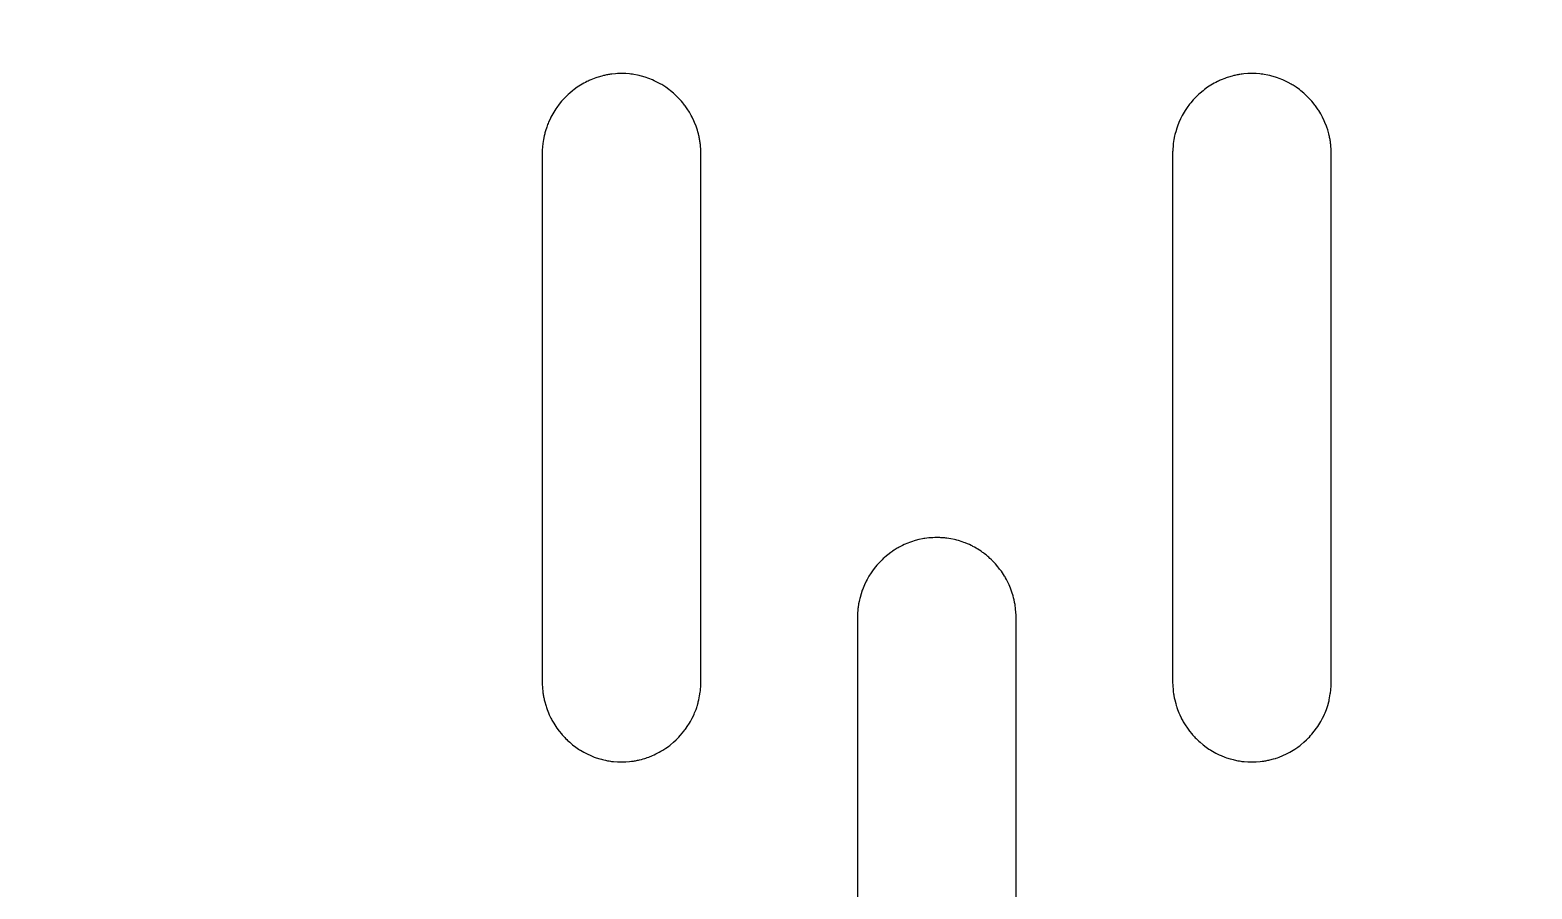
# Model space of a CAD drawing. Header units: millimetres. Extents: x -279 to 859, y -447 to 463.
# Drawn here: x -131.17 to -83.56, y 367.75 to 394.99 of the extents above; entities that cross this region are included whole.
import ezdxf

# ---------------------------------------------------------------- set-up
doc = ezdxf.new("R2010")
doc.units = ezdxf.units.MM
doc.header["$MEASUREMENT"] = 0
doc.layers.add('Layer 1', color=7, linetype='Continuous')

msp = doc.modelspace()

# ---------------------------------------------------------------- linework, layer by layer
at = {"layer": 'Layer 1', "color": 7}
for points, knots in [([(279.383, 446.64), (279.383, 446.64), (-279.417, 446.64), (-279.417, 446.64), (-279.417, 446.64), (-279.417, -446.646), (-279.417, -446.646), (-279.417, -446.646), (279.383, -446.646), (279.383, -446.646), (279.383, -446.646), (279.383, 446.64), (279.383, 446.64)], [0, 0, 0, 0, 0.25, 0.25, 0.25, 0.5, 0.5, 0.5, 0.75, 0.75, 0.75, 1, 1, 1, 1]), ([(-112.486, 393.609), (-112.486, 393.609), (-112.364, 393.61), (-112.364, 393.61), (-112.342, 393.609), (-112.319, 393.609), (-112.289, 393.607), (-112.289, 393.607), (-112.169, 393.599), (-112.169, 393.599), (-112.141, 393.595), (-112.116, 393.593), (-112.098, 393.589), (-112.085, 393.588), (-112.065, 393.584), (-112.036, 393.58), (-112.036, 393.58), (-111.915, 393.559), (-111.915, 393.559), (-111.915, 393.559), (-111.859, 393.547), (-111.859, 393.547), (-111.837, 393.541), (-111.816, 393.536), (-111.788, 393.529), (-111.788, 393.529), (-111.675, 393.495), (-111.675, 393.495), (-111.675, 393.495), (-111.556, 393.455), (-111.556, 393.455), (-111.556, 393.455), (-111.442, 393.409), (-111.442, 393.409), (-111.442, 393.409), (-111.385, 393.383), (-111.385, 393.383), (-111.385, 393.383), (-111.277, 393.33), (-111.277, 393.33), (-111.277, 393.33), (-111.176, 393.276), (-111.176, 393.276), (-111.156, 393.264), (-111.137, 393.252), (-111.113, 393.238), (-111.113, 393.238), (-111.017, 393.175), (-111.017, 393.175), (-111.017, 393.175), (-110.917, 393.103), (-110.917, 393.103), (-110.917, 393.103), (-110.868, 393.065), (-110.868, 393.065), (-110.868, 393.065), (-110.776, 392.988), (-110.776, 392.988), (-110.776, 392.988), (-110.731, 392.947), (-110.731, 392.947), (-110.731, 392.947), (-110.686, 392.905), (-110.686, 392.905), (-110.686, 392.905), (-110.602, 392.82), (-110.602, 392.82), (-110.602, 392.82), (-110.522, 392.731), (-110.522, 392.731), (-110.522, 392.731), (-110.483, 392.684), (-110.483, 392.684), (-110.483, 392.684), (-110.446, 392.641), (-110.446, 392.641), (-110.429, 392.617), (-110.416, 392.599), (-110.403, 392.581), (-110.403, 392.581), (-110.337, 392.487), (-110.337, 392.487), (-110.337, 392.487), (-110.271, 392.385), (-110.271, 392.385), (-110.271, 392.385), (-110.212, 392.279), (-110.212, 392.279), (-110.212, 392.279), (-110.182, 392.224), (-110.182, 392.224), (-110.182, 392.224), (-110.13, 392.114), (-110.13, 392.114), (-110.13, 392.114), (-110.104, 392.056), (-110.104, 392.056), (-110.104, 392.056), (-110.059, 391.942), (-110.059, 391.942), (-110.059, 391.942), (-110.038, 391.881), (-110.038, 391.881), (-110.03, 391.854), (-110.024, 391.837), (-110.018, 391.818), (-110.018, 391.818), (-110.003, 391.765), (-110.003, 391.765), (-109.995, 391.736), (-109.989, 391.716), (-109.984, 391.694), (-109.984, 391.694), (-109.971, 391.646), (-109.971, 391.646), (-109.965, 391.62), (-109.962, 391.6), (-109.958, 391.58), (-109.953, 391.557), (-109.948, 391.533), (-109.945, 391.514), (-109.941, 391.498), (-109.939, 391.476), (-109.934, 391.454), (-109.932, 391.431), (-109.928, 391.408), (-109.926, 391.387), (-109.923, 391.366), (-109.921, 391.346), (-109.918, 391.321), (-109.918, 391.321), (-109.909, 391.198), (-109.909, 391.198), (-109.909, 391.198), (-109.906, 391.134), (-109.906, 391.134), (-109.906, 391.134), (-109.905, 391.071), (-109.905, 391.071), (-109.905, 391.071), (-109.905, 374.318), (-109.905, 374.318), (-109.905, 374.318), (-109.906, 374.257), (-109.906, 374.257), (-109.908, 374.231), (-109.908, 374.215), (-109.909, 374.191), (-109.909, 374.191), (-109.918, 374.069), (-109.918, 374.069), (-109.92, 374.043), (-109.923, 374.023), (-109.927, 373.996), (-109.927, 373.996), (-109.946, 373.874), (-109.946, 373.874), (-109.946, 373.874), (-109.97, 373.753), (-109.97, 373.753), (-109.976, 373.724), (-109.983, 373.701), (-109.987, 373.683), (-109.99, 373.669), (-109.996, 373.65), (-110.003, 373.624), (-110.003, 373.624), (-110.018, 373.572), (-110.018, 373.572), (-110.024, 373.554), (-110.03, 373.535), (-110.038, 373.508), (-110.038, 373.508), (-110.059, 373.447), (-110.059, 373.447), (-110.059, 373.447), (-110.103, 373.336), (-110.103, 373.336), (-110.115, 373.308), (-110.124, 373.287), (-110.133, 373.267), (-110.133, 373.267), (-110.182, 373.167), (-110.182, 373.167), (-110.182, 373.167), (-110.24, 373.059), (-110.24, 373.059), (-110.24, 373.059), (-110.271, 373.004), (-110.271, 373.004), (-110.271, 373.004), (-110.337, 372.901), (-110.337, 372.901), (-110.337, 372.901), (-110.37, 372.853), (-110.37, 372.853), (-110.387, 372.83), (-110.4, 372.811), (-110.412, 372.794), (-110.412, 372.794), (-110.441, 372.758), (-110.441, 372.758), (-110.456, 372.738), (-110.47, 372.721), (-110.486, 372.702), (-110.486, 372.702), (-110.56, 372.614), (-110.56, 372.614), (-110.56, 372.614), (-110.602, 372.569), (-110.602, 372.569), (-110.602, 372.569), (-110.687, 372.483), (-110.687, 372.483), (-110.687, 372.483), (-110.775, 372.402), (-110.775, 372.402), (-110.775, 372.402), (-110.866, 372.325), (-110.866, 372.325), (-110.887, 372.309), (-110.904, 372.297), (-110.921, 372.283), (-110.921, 372.283), (-110.965, 372.251), (-110.965, 372.251), (-110.965, 372.251), (-111.017, 372.214), (-111.017, 372.214), (-111.017, 372.214), (-111.116, 372.149), (-111.116, 372.149), (-111.116, 372.149), (-111.17, 372.117), (-111.17, 372.117), (-111.17, 372.117), (-111.223, 372.087), (-111.223, 372.087), (-111.223, 372.087), (-111.329, 372.033), (-111.329, 372.033), (-111.329, 372.033), (-111.385, 372.006), (-111.385, 372.006), (-111.385, 372.006), (-111.442, 371.981), (-111.442, 371.981), (-111.442, 371.981), (-111.556, 371.934), (-111.556, 371.934), (-111.556, 371.934), (-111.613, 371.915), (-111.613, 371.915), (-111.639, 371.905), (-111.659, 371.899), (-111.679, 371.892), (-111.679, 371.892), (-111.732, 371.877), (-111.732, 371.877), (-111.732, 371.877), (-111.793, 371.859), (-111.793, 371.859), (-111.793, 371.859), (-111.849, 371.846), (-111.849, 371.846), (-111.877, 371.838), (-111.901, 371.834), (-111.919, 371.831), (-111.938, 371.826), (-111.961, 371.821), (-111.979, 371.817), (-111.996, 371.815), (-112.021, 371.812), (-112.044, 371.807), (-112.044, 371.807), (-112.1, 371.8), (-112.1, 371.8), (-112.1, 371.8), (-112.164, 371.792), (-112.164, 371.792), (-112.164, 371.792), (-112.289, 371.781), (-112.289, 371.781), (-112.289, 371.781), (-112.355, 371.78), (-112.355, 371.78), (-112.355, 371.78), (-112.421, 371.779), (-112.421, 371.779), (-112.421, 371.779), (-112.485, 371.78), (-112.485, 371.78), (-112.51, 371.78), (-112.526, 371.78), (-112.551, 371.781), (-112.551, 371.781), (-112.671, 371.791), (-112.671, 371.791), (-112.695, 371.795), (-112.716, 371.796), (-112.736, 371.798), (-112.76, 371.802), (-112.784, 371.806), (-112.808, 371.81), (-112.808, 371.81), (-112.865, 371.818), (-112.865, 371.818), (-112.865, 371.818), (-112.927, 371.832), (-112.927, 371.832), (-112.927, 371.832), (-112.982, 371.843), (-112.982, 371.843), (-113.009, 371.849), (-113.032, 371.854), (-113.055, 371.862), (-113.055, 371.862), (-113.108, 371.877), (-113.108, 371.877), (-113.108, 371.877), (-113.225, 371.912), (-113.225, 371.912), (-113.225, 371.912), (-113.285, 371.935), (-113.285, 371.935), (-113.285, 371.935), (-113.398, 371.981), (-113.398, 371.981), (-113.398, 371.981), (-113.511, 372.033), (-113.511, 372.033), (-113.511, 372.033), (-113.617, 372.087), (-113.617, 372.087), (-113.617, 372.087), (-113.72, 372.147), (-113.72, 372.147), (-113.743, 372.16), (-113.763, 372.173), (-113.782, 372.185), (-113.782, 372.185), (-113.875, 372.251), (-113.875, 372.251), (-113.875, 372.251), (-113.971, 372.323), (-113.971, 372.323), (-113.971, 372.323), (-114.065, 372.402), (-114.065, 372.402), (-114.065, 372.402), (-114.107, 372.438), (-114.107, 372.438), (-114.124, 372.454), (-114.142, 372.471), (-114.16, 372.489), (-114.16, 372.489), (-114.195, 372.523), (-114.195, 372.523), (-114.213, 372.541), (-114.229, 372.558), (-114.244, 372.574), (-114.244, 372.574), (-114.28, 372.613), (-114.28, 372.613), (-114.298, 372.633), (-114.31, 372.647), (-114.323, 372.665), (-114.323, 372.665), (-114.397, 372.754), (-114.397, 372.754), (-114.397, 372.754), (-114.468, 372.851), (-114.468, 372.851), (-114.468, 372.851), (-114.537, 372.952), (-114.537, 372.952), (-114.537, 372.952), (-114.569, 373.004), (-114.569, 373.004), (-114.569, 373.004), (-114.627, 373.106), (-114.627, 373.106), (-114.639, 373.128), (-114.65, 373.148), (-114.661, 373.169), (-114.661, 373.169), (-114.711, 373.275), (-114.711, 373.275), (-114.711, 373.275), (-114.736, 373.334), (-114.736, 373.334), (-114.736, 373.334), (-114.781, 373.447), (-114.781, 373.447), (-114.781, 373.447), (-114.802, 373.508), (-114.802, 373.508), (-114.811, 373.536), (-114.818, 373.556), (-114.824, 373.578), (-114.824, 373.578), (-114.855, 373.687), (-114.855, 373.687), (-114.855, 373.687), (-114.87, 373.747), (-114.87, 373.747), (-114.876, 373.775), (-114.882, 373.799), (-114.884, 373.816), (-114.888, 373.831), (-114.892, 373.853), (-114.896, 373.877), (-114.899, 373.897), (-114.903, 373.915), (-114.906, 373.935), (-114.91, 373.961), (-114.913, 373.984), (-114.915, 374.007), (-114.915, 374.007), (-114.927, 374.127), (-114.927, 374.127), (-114.927, 374.127), (-114.935, 374.257), (-114.935, 374.257), (-114.935, 374.257), (-114.935, 374.318), (-114.935, 374.318), (-114.935, 374.318), (-114.935, 391.071), (-114.935, 391.071), (-114.935, 391.071), (-114.935, 391.123), (-114.935, 391.123), (-114.935, 391.145), (-114.933, 391.168), (-114.932, 391.196), (-114.932, 391.196), (-114.927, 391.263), (-114.927, 391.263), (-114.927, 391.263), (-114.923, 391.32), (-114.923, 391.32), (-114.92, 391.346), (-114.918, 391.372), (-114.913, 391.395), (-114.913, 391.395), (-114.906, 391.453), (-114.906, 391.453), (-114.906, 391.453), (-114.894, 391.517), (-114.894, 391.517), (-114.894, 391.517), (-114.87, 391.636), (-114.87, 391.636), (-114.865, 391.662), (-114.86, 391.682), (-114.856, 391.699), (-114.851, 391.719), (-114.846, 391.738), (-114.839, 391.762), (-114.839, 391.762), (-114.822, 391.823), (-114.822, 391.823), (-114.822, 391.823), (-114.803, 391.88), (-114.803, 391.88), (-114.794, 391.905), (-114.788, 391.923), (-114.779, 391.947), (-114.779, 391.947), (-114.763, 391.991), (-114.763, 391.991), (-114.754, 392.013), (-114.745, 392.036), (-114.733, 392.063), (-114.733, 392.063), (-114.685, 392.168), (-114.685, 392.168), (-114.685, 392.168), (-114.659, 392.224), (-114.659, 392.224), (-114.659, 392.224), (-114.629, 392.279), (-114.629, 392.279), (-114.629, 392.279), (-114.569, 392.385), (-114.569, 392.385), (-114.569, 392.385), (-114.504, 392.487), (-114.504, 392.487), (-114.504, 392.487), (-114.47, 392.537), (-114.47, 392.537), (-114.47, 392.537), (-114.397, 392.636), (-114.397, 392.636), (-114.397, 392.636), (-114.321, 392.729), (-114.321, 392.729), (-114.321, 392.729), (-114.282, 392.773), (-114.282, 392.773), (-114.263, 392.793), (-114.249, 392.811), (-114.232, 392.827), (-114.232, 392.827), (-114.154, 392.905), (-114.154, 392.905), (-114.154, 392.905), (-114.11, 392.947), (-114.11, 392.947), (-114.11, 392.947), (-114.064, 392.988), (-114.064, 392.988), (-114.064, 392.988), (-113.972, 393.065), (-113.972, 393.065), (-113.972, 393.065), (-113.923, 393.103), (-113.923, 393.103), (-113.923, 393.103), (-113.826, 393.174), (-113.826, 393.174), (-113.826, 393.174), (-113.723, 393.241), (-113.723, 393.241), (-113.723, 393.241), (-113.618, 393.302), (-113.618, 393.302), (-113.618, 393.302), (-113.564, 393.33), (-113.564, 393.33), (-113.564, 393.33), (-113.516, 393.356), (-113.516, 393.356), (-113.492, 393.366), (-113.468, 393.378), (-113.452, 393.386), (-113.44, 393.391), (-113.421, 393.399), (-113.396, 393.411), (-113.396, 393.411), (-113.285, 393.454), (-113.285, 393.454), (-113.285, 393.454), (-113.235, 393.474), (-113.235, 393.474), (-113.215, 393.48), (-113.195, 393.487), (-113.165, 393.495), (-113.165, 393.495), (-113.048, 393.53), (-113.048, 393.53), (-113.048, 393.53), (-112.992, 393.543), (-112.992, 393.543), (-112.97, 393.547), (-112.95, 393.553), (-112.929, 393.558), (-112.907, 393.563), (-112.884, 393.567), (-112.862, 393.572), (-112.842, 393.574), (-112.822, 393.578), (-112.802, 393.582), (-112.778, 393.584), (-112.755, 393.588), (-112.731, 393.59), (-112.731, 393.59), (-112.614, 393.603), (-112.614, 393.603), (-112.614, 393.603), (-112.551, 393.607), (-112.551, 393.607), (-112.551, 393.607), (-112.486, 393.609), (-112.486, 393.609)], [0, 0, 0, 0, 0.005208, 0.005208, 0.005208, 0.010417, 0.010417, 0.010417, 0.015625, 0.015625, 0.015625, 0.020833, 0.020833, 0.020833, 0.026042, 0.026042, 0.026042, 0.03125, 0.03125, 0.03125, 0.036458, 0.036458, 0.036458, 0.041667, 0.041667, 0.041667, 0.046875, 0.046875, 0.046875, 0.052083, 0.052083, 0.052083, 0.057292, 0.057292, 0.057292, 0.0625, 0.0625, 0.0625, 0.067708, 0.067708, 0.067708, 0.072917, 0.072917, 0.072917, 0.078125, 0.078125, 0.078125, 0.083333, 0.083333, 0.083333, 0.088542, 0.088542, 0.088542, 0.09375, 0.09375, 0.09375, 0.098958, 0.098958, 0.098958, 0.104167, 0.104167, 0.104167, 0.109375, 0.109375, 0.109375, 0.114583, 0.114583, 0.114583, 0.119792, 0.119792, 0.119792, 0.125, 0.125, 0.125, 0.130208, 0.130208, 0.130208, 0.135417, 0.135417, 0.135417, 0.140625, 0.140625, 0.140625, 0.145833, 0.145833, 0.145833, 0.151042, 0.151042, 0.151042, 0.15625, 0.15625, 0.15625, 0.161458, 0.161458, 0.161458, 0.166667, 0.166667, 0.166667, 0.171875, 0.171875, 0.171875, 0.177083, 0.177083, 0.177083, 0.182292, 0.182292, 0.182292, 0.1875, 0.1875, 0.1875, 0.192708, 0.192708, 0.192708, 0.197917, 0.197917, 0.197917, 0.203125, 0.203125, 0.203125, 0.208333, 0.208333, 0.208333, 0.213542, 0.213542, 0.213542, 0.21875, 0.21875, 0.21875, 0.223958, 0.223958, 0.223958, 0.229167, 0.229167, 0.229167, 0.234375, 0.234375, 0.234375, 0.239583, 0.239583, 0.239583, 0.244792, 0.244792, 0.244792, 0.25, 0.25, 0.25, 0.255208, 0.255208, 0.255208, 0.260417, 0.260417, 0.260417, 0.265625, 0.265625, 0.265625, 0.270833, 0.270833, 0.270833, 0.276042, 0.276042, 0.276042, 0.28125, 0.28125, 0.28125, 0.286458, 0.286458, 0.286458, 0.291667, 0.291667, 0.291667, 0.296875, 0.296875, 0.296875, 0.302083, 0.302083, 0.302083, 0.307292, 0.307292, 0.307292, 0.3125, 0.3125, 0.3125, 0.317708, 0.317708, 0.317708, 0.322917, 0.322917, 0.322917, 0.328125, 0.328125, 0.328125, 0.333333, 0.333333, 0.333333, 0.338542, 0.338542, 0.338542, 0.34375, 0.34375, 0.34375, 0.348958, 0.348958, 0.348958, 0.354167, 0.354167, 0.354167, 0.359375, 0.359375, 0.359375, 0.364583, 0.364583, 0.364583, 0.369792, 0.369792, 0.369792, 0.375, 0.375, 0.375, 0.380208, 0.380208, 0.380208, 0.385417, 0.385417, 0.385417, 0.390625, 0.390625, 0.390625, 0.395833, 0.395833, 0.395833, 0.401042, 0.401042, 0.401042, 0.40625, 0.40625, 0.40625, 0.411458, 0.411458, 0.411458, 0.416667, 0.416667, 0.416667, 0.421875, 0.421875, 0.421875, 0.427083, 0.427083, 0.427083, 0.432292, 0.432292, 0.432292, 0.4375, 0.4375, 0.4375, 0.442708, 0.442708, 0.442708, 0.447917, 0.447917, 0.447917, 0.453125, 0.453125, 0.453125, 0.458333, 0.458333, 0.458333, 0.463542, 0.463542, 0.463542, 0.46875, 0.46875, 0.46875, 0.473958, 0.473958, 0.473958, 0.479167, 0.479167, 0.479167, 0.484375, 0.484375, 0.484375, 0.489583, 0.489583, 0.489583, 0.494792, 0.494792, 0.494792, 0.5, 0.5, 0.5, 0.505208, 0.505208, 0.505208, 0.510417, 0.510417, 0.510417, 0.515625, 0.515625, 0.515625, 0.520833, 0.520833, 0.520833, 0.526042, 0.526042, 0.526042, 0.53125, 0.53125, 0.53125, 0.536458, 0.536458, 0.536458, 0.541667, 0.541667, 0.541667, 0.546875, 0.546875, 0.546875, 0.552083, 0.552083, 0.552083, 0.557292, 0.557292, 0.557292, 0.5625, 0.5625, 0.5625, 0.567708, 0.567708, 0.567708, 0.572917, 0.572917, 0.572917, 0.578125, 0.578125, 0.578125, 0.583333, 0.583333, 0.583333, 0.588542, 0.588542, 0.588542, 0.59375, 0.59375, 0.59375, 0.598958, 0.598958, 0.598958, 0.604167, 0.604167, 0.604167, 0.609375, 0.609375, 0.609375, 0.614583, 0.614583, 0.614583, 0.619792, 0.619792, 0.619792, 0.625, 0.625, 0.625, 0.630208, 0.630208, 0.630208, 0.635417, 0.635417, 0.635417, 0.640625, 0.640625, 0.640625, 0.645833, 0.645833, 0.645833, 0.651042, 0.651042, 0.651042, 0.65625, 0.65625, 0.65625, 0.661458, 0.661458, 0.661458, 0.666667, 0.666667, 0.666667, 0.671875, 0.671875, 0.671875, 0.677083, 0.677083, 0.677083, 0.682292, 0.682292, 0.682292, 0.6875, 0.6875, 0.6875, 0.692708, 0.692708, 0.692708, 0.697917, 0.697917, 0.697917, 0.703125, 0.703125, 0.703125, 0.708333, 0.708333, 0.708333, 0.713542, 0.713542, 0.713542, 0.71875, 0.71875, 0.71875, 0.723958, 0.723958, 0.723958, 0.729167, 0.729167, 0.729167, 0.734375, 0.734375, 0.734375, 0.739583, 0.739583, 0.739583, 0.744792, 0.744792, 0.744792, 0.75, 0.75, 0.75, 0.755208, 0.755208, 0.755208, 0.760417, 0.760417, 0.760417, 0.765625, 0.765625, 0.765625, 0.770833, 0.770833, 0.770833, 0.776042, 0.776042, 0.776042, 0.78125, 0.78125, 0.78125, 0.786458, 0.786458, 0.786458, 0.791667, 0.791667, 0.791667, 0.796875, 0.796875, 0.796875, 0.802083, 0.802083, 0.802083, 0.807292, 0.807292, 0.807292, 0.8125, 0.8125, 0.8125, 0.817708, 0.817708, 0.817708, 0.822917, 0.822917, 0.822917, 0.828125, 0.828125, 0.828125, 0.833333, 0.833333, 0.833333, 0.838542, 0.838542, 0.838542, 0.84375, 0.84375, 0.84375, 0.848958, 0.848958, 0.848958, 0.854167, 0.854167, 0.854167, 0.859375, 0.859375, 0.859375, 0.864583, 0.864583, 0.864583, 0.869792, 0.869792, 0.869792, 0.875, 0.875, 0.875, 0.880208, 0.880208, 0.880208, 0.885417, 0.885417, 0.885417, 0.890625, 0.890625, 0.890625, 0.895833, 0.895833, 0.895833, 0.901042, 0.901042, 0.901042, 0.90625, 0.90625, 0.90625, 0.911458, 0.911458, 0.911458, 0.916667, 0.916667, 0.916667, 0.921875, 0.921875, 0.921875, 0.927083, 0.927083, 0.927083, 0.932292, 0.932292, 0.932292, 0.9375, 0.9375, 0.9375, 0.942708, 0.942708, 0.942708, 0.947917, 0.947917, 0.947917, 0.953125, 0.953125, 0.953125, 0.958333, 0.958333, 0.958333, 0.963542, 0.963542, 0.963542, 0.96875, 0.96875, 0.96875, 0.973958, 0.973958, 0.973958, 0.979167, 0.979167, 0.979167, 0.984375, 0.984375, 0.984375, 0.989583, 0.989583, 0.989583, 0.994792, 0.994792, 0.994792, 1, 1, 1, 1]), ([(-92.501, 393.609), (-92.501, 393.609), (-92.38, 393.61), (-92.38, 393.61), (-92.358, 393.609), (-92.336, 393.609), (-92.306, 393.607), (-92.306, 393.607), (-92.184, 393.599), (-92.184, 393.599), (-92.156, 393.595), (-92.131, 393.593), (-92.114, 393.589), (-92.1, 393.588), (-92.079, 393.584), (-92.052, 393.58), (-92.052, 393.58), (-91.931, 393.559), (-91.931, 393.559), (-91.931, 393.559), (-91.871, 393.547), (-91.871, 393.547), (-91.85, 393.541), (-91.83, 393.535), (-91.804, 393.529), (-91.804, 393.529), (-91.69, 393.495), (-91.69, 393.495), (-91.69, 393.495), (-91.63, 393.476), (-91.63, 393.476), (-91.63, 393.476), (-91.57, 393.454), (-91.57, 393.454), (-91.57, 393.454), (-91.458, 393.409), (-91.458, 393.409), (-91.458, 393.409), (-91.347, 393.359), (-91.347, 393.359), (-91.347, 393.359), (-91.292, 393.33), (-91.292, 393.33), (-91.292, 393.33), (-91.192, 393.276), (-91.192, 393.276), (-91.17, 393.262), (-91.147, 393.25), (-91.125, 393.237), (-91.125, 393.237), (-91.032, 393.174), (-91.032, 393.174), (-91.032, 393.174), (-90.933, 393.103), (-90.933, 393.103), (-90.933, 393.103), (-90.883, 393.065), (-90.883, 393.065), (-90.883, 393.065), (-90.793, 392.988), (-90.793, 392.988), (-90.793, 392.988), (-90.747, 392.947), (-90.747, 392.947), (-90.747, 392.947), (-90.702, 392.905), (-90.702, 392.905), (-90.702, 392.905), (-90.618, 392.822), (-90.618, 392.822), (-90.618, 392.822), (-90.577, 392.775), (-90.577, 392.775), (-90.577, 392.775), (-90.536, 392.729), (-90.536, 392.729), (-90.536, 392.729), (-90.462, 392.641), (-90.462, 392.641), (-90.445, 392.617), (-90.432, 392.599), (-90.418, 392.581), (-90.418, 392.581), (-90.357, 392.494), (-90.357, 392.494), (-90.343, 392.474), (-90.329, 392.453), (-90.316, 392.433), (-90.316, 392.433), (-90.257, 392.332), (-90.257, 392.332), (-90.257, 392.332), (-90.198, 392.224), (-90.198, 392.224), (-90.198, 392.224), (-90.145, 392.114), (-90.145, 392.114), (-90.145, 392.114), (-90.121, 392.056), (-90.121, 392.056), (-90.121, 392.056), (-90.076, 391.942), (-90.076, 391.942), (-90.076, 391.942), (-90.055, 391.881), (-90.055, 391.881), (-90.047, 391.86), (-90.043, 391.844), (-90.035, 391.823), (-90.035, 391.823), (-90.002, 391.7), (-90.002, 391.7), (-90.002, 391.7), (-89.987, 391.641), (-89.987, 391.641), (-89.982, 391.62), (-89.978, 391.6), (-89.973, 391.58), (-89.968, 391.557), (-89.964, 391.533), (-89.961, 391.514), (-89.959, 391.502), (-89.955, 391.48), (-89.951, 391.454), (-89.947, 391.427), (-89.944, 391.407), (-89.942, 391.393), (-89.94, 391.374), (-89.937, 391.351), (-89.935, 391.321), (-89.935, 391.321), (-89.925, 391.198), (-89.925, 391.198), (-89.925, 391.198), (-89.923, 391.134), (-89.923, 391.134), (-89.923, 391.134), (-89.922, 391.071), (-89.922, 391.071), (-89.922, 391.071), (-89.922, 374.318), (-89.922, 374.318), (-89.922, 374.318), (-89.923, 374.265), (-89.923, 374.265), (-89.923, 374.241), (-89.924, 374.222), (-89.925, 374.191), (-89.925, 374.191), (-89.935, 374.069), (-89.935, 374.069), (-89.937, 374.04), (-89.94, 374.016), (-89.942, 373.996), (-89.944, 373.983), (-89.947, 373.961), (-89.952, 373.934), (-89.952, 373.934), (-89.973, 373.811), (-89.973, 373.811), (-89.973, 373.811), (-89.986, 373.752), (-89.986, 373.752), (-89.991, 373.728), (-89.996, 373.709), (-90.002, 373.682), (-90.002, 373.682), (-90.035, 373.568), (-90.035, 373.568), (-90.035, 373.568), (-90.055, 373.508), (-90.055, 373.508), (-90.055, 373.508), (-90.076, 373.447), (-90.076, 373.447), (-90.076, 373.447), (-90.119, 373.336), (-90.119, 373.336), (-90.131, 373.308), (-90.14, 373.287), (-90.15, 373.267), (-90.15, 373.267), (-90.198, 373.167), (-90.198, 373.167), (-90.198, 373.167), (-90.256, 373.059), (-90.256, 373.059), (-90.256, 373.059), (-90.287, 373.004), (-90.287, 373.004), (-90.287, 373.004), (-90.353, 372.901), (-90.353, 372.901), (-90.353, 372.901), (-90.388, 372.851), (-90.388, 372.851), (-90.388, 372.851), (-90.46, 372.754), (-90.46, 372.754), (-90.46, 372.754), (-90.536, 372.661), (-90.536, 372.661), (-90.536, 372.661), (-90.577, 372.613), (-90.577, 372.613), (-90.577, 372.613), (-90.617, 372.569), (-90.617, 372.569), (-90.635, 372.551), (-90.649, 372.536), (-90.664, 372.522), (-90.664, 372.522), (-90.704, 372.483), (-90.704, 372.483), (-90.704, 372.483), (-90.791, 372.402), (-90.791, 372.402), (-90.791, 372.402), (-90.882, 372.325), (-90.882, 372.325), (-90.902, 372.309), (-90.919, 372.297), (-90.937, 372.283), (-90.937, 372.283), (-90.981, 372.251), (-90.981, 372.251), (-90.981, 372.251), (-91.081, 372.181), (-91.081, 372.181), (-91.081, 372.181), (-91.134, 372.149), (-91.134, 372.149), (-91.134, 372.149), (-91.24, 372.087), (-91.24, 372.087), (-91.24, 372.087), (-91.345, 372.033), (-91.345, 372.033), (-91.345, 372.033), (-91.458, 371.981), (-91.458, 371.981), (-91.458, 371.981), (-91.57, 371.935), (-91.57, 371.935), (-91.57, 371.935), (-91.63, 371.914), (-91.63, 371.914), (-91.657, 371.904), (-91.676, 371.898), (-91.695, 371.892), (-91.695, 371.892), (-91.748, 371.877), (-91.748, 371.877), (-91.748, 371.877), (-91.866, 371.846), (-91.866, 371.846), (-91.895, 371.838), (-91.918, 371.833), (-91.935, 371.831), (-91.953, 371.826), (-91.978, 371.821), (-91.995, 371.817), (-92.011, 371.815), (-92.036, 371.812), (-92.06, 371.807), (-92.06, 371.807), (-92.117, 371.8), (-92.117, 371.8), (-92.117, 371.8), (-92.181, 371.792), (-92.181, 371.792), (-92.181, 371.792), (-92.306, 371.781), (-92.306, 371.781), (-92.306, 371.781), (-92.371, 371.78), (-92.371, 371.78), (-92.371, 371.78), (-92.436, 371.779), (-92.436, 371.779), (-92.436, 371.779), (-92.501, 371.78), (-92.501, 371.78), (-92.525, 371.78), (-92.542, 371.78), (-92.566, 371.781), (-92.566, 371.781), (-92.688, 371.791), (-92.688, 371.791), (-92.712, 371.795), (-92.732, 371.796), (-92.752, 371.798), (-92.776, 371.802), (-92.801, 371.806), (-92.826, 371.81), (-92.826, 371.81), (-92.88, 371.818), (-92.88, 371.818), (-92.88, 371.818), (-92.997, 371.843), (-92.997, 371.843), (-93.024, 371.849), (-93.048, 371.854), (-93.071, 371.862), (-93.071, 371.862), (-93.125, 371.877), (-93.125, 371.877), (-93.125, 371.877), (-93.24, 371.912), (-93.24, 371.912), (-93.24, 371.912), (-93.3, 371.934), (-93.3, 371.934), (-93.3, 371.934), (-93.414, 371.981), (-93.414, 371.981), (-93.414, 371.981), (-93.471, 372.006), (-93.471, 372.006), (-93.471, 372.006), (-93.579, 372.059), (-93.579, 372.059), (-93.579, 372.059), (-93.634, 372.087), (-93.634, 372.087), (-93.634, 372.087), (-93.737, 372.148), (-93.737, 372.148), (-93.763, 372.164), (-93.781, 372.174), (-93.798, 372.185), (-93.798, 372.185), (-93.892, 372.251), (-93.892, 372.251), (-93.892, 372.251), (-93.987, 372.323), (-93.987, 372.323), (-93.987, 372.323), (-94.081, 372.402), (-94.081, 372.402), (-94.081, 372.402), (-94.122, 372.438), (-94.122, 372.438), (-94.142, 372.455), (-94.162, 372.475), (-94.177, 372.49), (-94.177, 372.49), (-94.21, 372.522), (-94.21, 372.522), (-94.226, 372.538), (-94.238, 372.552), (-94.256, 372.572), (-94.256, 372.572), (-94.293, 372.61), (-94.293, 372.61), (-94.308, 372.629), (-94.324, 372.645), (-94.34, 372.665), (-94.34, 372.665), (-94.413, 372.754), (-94.413, 372.754), (-94.413, 372.754), (-94.484, 372.851), (-94.484, 372.851), (-94.484, 372.851), (-94.553, 372.954), (-94.553, 372.954), (-94.553, 372.954), (-94.612, 373.05), (-94.612, 373.05), (-94.624, 373.072), (-94.635, 373.09), (-94.648, 373.115), (-94.661, 373.138), (-94.67, 373.158), (-94.678, 373.173), (-94.678, 373.173), (-94.727, 373.275), (-94.727, 373.275), (-94.727, 373.275), (-94.752, 373.334), (-94.752, 373.334), (-94.752, 373.334), (-94.796, 373.447), (-94.796, 373.447), (-94.796, 373.447), (-94.818, 373.505), (-94.818, 373.505), (-94.827, 373.535), (-94.832, 373.554), (-94.839, 373.572), (-94.839, 373.572), (-94.854, 373.627), (-94.854, 373.627), (-94.854, 373.627), (-94.884, 373.745), (-94.884, 373.745), (-94.891, 373.775), (-94.897, 373.799), (-94.901, 373.816), (-94.903, 373.83), (-94.907, 373.85), (-94.911, 373.87), (-94.915, 373.894), (-94.919, 373.918), (-94.923, 373.943), (-94.923, 373.943), (-94.93, 373.998), (-94.93, 373.998), (-94.93, 373.998), (-94.938, 374.064), (-94.938, 374.064), (-94.938, 374.064), (-94.947, 374.193), (-94.947, 374.193), (-94.947, 374.193), (-94.95, 374.318), (-94.95, 374.318), (-94.95, 374.318), (-94.95, 391.071), (-94.95, 391.071), (-94.95, 391.071), (-94.95, 391.123), (-94.95, 391.123), (-94.95, 391.145), (-94.949, 391.168), (-94.947, 391.198), (-94.947, 391.198), (-94.938, 391.32), (-94.938, 391.32), (-94.936, 391.345), (-94.933, 391.366), (-94.93, 391.393), (-94.93, 391.393), (-94.911, 391.516), (-94.911, 391.516), (-94.911, 391.516), (-94.887, 391.636), (-94.887, 391.636), (-94.881, 391.662), (-94.877, 391.682), (-94.87, 391.704), (-94.87, 391.704), (-94.854, 391.762), (-94.854, 391.762), (-94.854, 391.762), (-94.819, 391.878), (-94.819, 391.878), (-94.811, 391.905), (-94.803, 391.923), (-94.796, 391.943), (-94.796, 391.943), (-94.752, 392.056), (-94.752, 392.056), (-94.752, 392.056), (-94.701, 392.17), (-94.701, 392.17), (-94.701, 392.17), (-94.645, 392.278), (-94.645, 392.278), (-94.645, 392.278), (-94.615, 392.334), (-94.615, 392.334), (-94.615, 392.334), (-94.553, 392.437), (-94.553, 392.437), (-94.553, 392.437), (-94.485, 392.537), (-94.485, 392.537), (-94.485, 392.537), (-94.412, 392.636), (-94.412, 392.636), (-94.412, 392.636), (-94.374, 392.684), (-94.374, 392.684), (-94.374, 392.684), (-94.297, 392.775), (-94.297, 392.775), (-94.297, 392.775), (-94.256, 392.82), (-94.256, 392.82), (-94.256, 392.82), (-94.211, 392.864), (-94.211, 392.864), (-94.211, 392.864), (-94.127, 392.947), (-94.127, 392.947), (-94.127, 392.947), (-94.079, 392.988), (-94.079, 392.988), (-94.079, 392.988), (-93.988, 393.065), (-93.988, 393.065), (-93.988, 393.065), (-93.94, 393.103), (-93.94, 393.103), (-93.94, 393.103), (-93.841, 393.174), (-93.841, 393.174), (-93.841, 393.174), (-93.738, 393.241), (-93.738, 393.241), (-93.738, 393.241), (-93.635, 393.302), (-93.635, 393.302), (-93.635, 393.302), (-93.579, 393.33), (-93.579, 393.33), (-93.579, 393.33), (-93.53, 393.356), (-93.53, 393.356), (-93.509, 393.366), (-93.489, 393.376), (-93.467, 393.386), (-93.45, 393.393), (-93.431, 393.402), (-93.41, 393.411), (-93.41, 393.411), (-93.3, 393.455), (-93.3, 393.455), (-93.3, 393.455), (-93.249, 393.474), (-93.249, 393.474), (-93.229, 393.48), (-93.21, 393.487), (-93.182, 393.495), (-93.182, 393.495), (-93.064, 393.53), (-93.064, 393.53), (-93.064, 393.53), (-93.007, 393.543), (-93.007, 393.543), (-92.986, 393.547), (-92.964, 393.553), (-92.944, 393.558), (-92.919, 393.564), (-92.894, 393.568), (-92.877, 393.572), (-92.865, 393.573), (-92.844, 393.577), (-92.817, 393.582), (-92.79, 393.584), (-92.769, 393.589), (-92.748, 393.59), (-92.748, 393.59), (-92.691, 393.598), (-92.691, 393.598), (-92.691, 393.598), (-92.566, 393.607), (-92.566, 393.607), (-92.566, 393.607), (-92.501, 393.609), (-92.501, 393.609)], [0, 0, 0, 0, 0.005435, 0.005435, 0.005435, 0.01087, 0.01087, 0.01087, 0.016304, 0.016304, 0.016304, 0.021739, 0.021739, 0.021739, 0.027174, 0.027174, 0.027174, 0.032609, 0.032609, 0.032609, 0.038043, 0.038043, 0.038043, 0.043478, 0.043478, 0.043478, 0.048913, 0.048913, 0.048913, 0.054348, 0.054348, 0.054348, 0.059783, 0.059783, 0.059783, 0.065217, 0.065217, 0.065217, 0.070652, 0.070652, 0.070652, 0.076087, 0.076087, 0.076087, 0.081522, 0.081522, 0.081522, 0.086957, 0.086957, 0.086957, 0.092391, 0.092391, 0.092391, 0.097826, 0.097826, 0.097826, 0.103261, 0.103261, 0.103261, 0.108696, 0.108696, 0.108696, 0.11413, 0.11413, 0.11413, 0.119565, 0.119565, 0.119565, 0.125, 0.125, 0.125, 0.130435, 0.130435, 0.130435, 0.13587, 0.13587, 0.13587, 0.141304, 0.141304, 0.141304, 0.146739, 0.146739, 0.146739, 0.152174, 0.152174, 0.152174, 0.157609, 0.157609, 0.157609, 0.163043, 0.163043, 0.163043, 0.168478, 0.168478, 0.168478, 0.173913, 0.173913, 0.173913, 0.179348, 0.179348, 0.179348, 0.184783, 0.184783, 0.184783, 0.190217, 0.190217, 0.190217, 0.195652, 0.195652, 0.195652, 0.201087, 0.201087, 0.201087, 0.206522, 0.206522, 0.206522, 0.211957, 0.211957, 0.211957, 0.217391, 0.217391, 0.217391, 0.222826, 0.222826, 0.222826, 0.228261, 0.228261, 0.228261, 0.233696, 0.233696, 0.233696, 0.23913, 0.23913, 0.23913, 0.244565, 0.244565, 0.244565, 0.25, 0.25, 0.25, 0.255435, 0.255435, 0.255435, 0.26087, 0.26087, 0.26087, 0.266304, 0.266304, 0.266304, 0.271739, 0.271739, 0.271739, 0.277174, 0.277174, 0.277174, 0.282609, 0.282609, 0.282609, 0.288043, 0.288043, 0.288043, 0.293478, 0.293478, 0.293478, 0.298913, 0.298913, 0.298913, 0.304348, 0.304348, 0.304348, 0.309783, 0.309783, 0.309783, 0.315217, 0.315217, 0.315217, 0.320652, 0.320652, 0.320652, 0.326087, 0.326087, 0.326087, 0.331522, 0.331522, 0.331522, 0.336957, 0.336957, 0.336957, 0.342391, 0.342391, 0.342391, 0.347826, 0.347826, 0.347826, 0.353261, 0.353261, 0.353261, 0.358696, 0.358696, 0.358696, 0.36413, 0.36413, 0.36413, 0.369565, 0.369565, 0.369565, 0.375, 0.375, 0.375, 0.380435, 0.380435, 0.380435, 0.38587, 0.38587, 0.38587, 0.391304, 0.391304, 0.391304, 0.396739, 0.396739, 0.396739, 0.402174, 0.402174, 0.402174, 0.407609, 0.407609, 0.407609, 0.413043, 0.413043, 0.413043, 0.418478, 0.418478, 0.418478, 0.423913, 0.423913, 0.423913, 0.429348, 0.429348, 0.429348, 0.434783, 0.434783, 0.434783, 0.440217, 0.440217, 0.440217, 0.445652, 0.445652, 0.445652, 0.451087, 0.451087, 0.451087, 0.456522, 0.456522, 0.456522, 0.461957, 0.461957, 0.461957, 0.467391, 0.467391, 0.467391, 0.472826, 0.472826, 0.472826, 0.478261, 0.478261, 0.478261, 0.483696, 0.483696, 0.483696, 0.48913, 0.48913, 0.48913, 0.494565, 0.494565, 0.494565, 0.5, 0.5, 0.5, 0.505435, 0.505435, 0.505435, 0.51087, 0.51087, 0.51087, 0.516304, 0.516304, 0.516304, 0.521739, 0.521739, 0.521739, 0.527174, 0.527174, 0.527174, 0.532609, 0.532609, 0.532609, 0.538043, 0.538043, 0.538043, 0.543478, 0.543478, 0.543478, 0.548913, 0.548913, 0.548913, 0.554348, 0.554348, 0.554348, 0.559783, 0.559783, 0.559783, 0.565217, 0.565217, 0.565217, 0.570652, 0.570652, 0.570652, 0.576087, 0.576087, 0.576087, 0.581522, 0.581522, 0.581522, 0.586957, 0.586957, 0.586957, 0.592391, 0.592391, 0.592391, 0.597826, 0.597826, 0.597826, 0.603261, 0.603261, 0.603261, 0.608696, 0.608696, 0.608696, 0.61413, 0.61413, 0.61413, 0.619565, 0.619565, 0.619565, 0.625, 0.625, 0.625, 0.630435, 0.630435, 0.630435, 0.63587, 0.63587, 0.63587, 0.641304, 0.641304, 0.641304, 0.646739, 0.646739, 0.646739, 0.652174, 0.652174, 0.652174, 0.657609, 0.657609, 0.657609, 0.663043, 0.663043, 0.663043, 0.668478, 0.668478, 0.668478, 0.673913, 0.673913, 0.673913, 0.679348, 0.679348, 0.679348, 0.684783, 0.684783, 0.684783, 0.690217, 0.690217, 0.690217, 0.695652, 0.695652, 0.695652, 0.701087, 0.701087, 0.701087, 0.706522, 0.706522, 0.706522, 0.711957, 0.711957, 0.711957, 0.717391, 0.717391, 0.717391, 0.722826, 0.722826, 0.722826, 0.728261, 0.728261, 0.728261, 0.733696, 0.733696, 0.733696, 0.73913, 0.73913, 0.73913, 0.744565, 0.744565, 0.744565, 0.75, 0.75, 0.75, 0.755435, 0.755435, 0.755435, 0.76087, 0.76087, 0.76087, 0.766304, 0.766304, 0.766304, 0.771739, 0.771739, 0.771739, 0.777174, 0.777174, 0.777174, 0.782609, 0.782609, 0.782609, 0.788043, 0.788043, 0.788043, 0.793478, 0.793478, 0.793478, 0.798913, 0.798913, 0.798913, 0.804348, 0.804348, 0.804348, 0.809783, 0.809783, 0.809783, 0.815217, 0.815217, 0.815217, 0.820652, 0.820652, 0.820652, 0.826087, 0.826087, 0.826087, 0.831522, 0.831522, 0.831522, 0.836957, 0.836957, 0.836957, 0.842391, 0.842391, 0.842391, 0.847826, 0.847826, 0.847826, 0.853261, 0.853261, 0.853261, 0.858696, 0.858696, 0.858696, 0.86413, 0.86413, 0.86413, 0.869565, 0.869565, 0.869565, 0.875, 0.875, 0.875, 0.880435, 0.880435, 0.880435, 0.88587, 0.88587, 0.88587, 0.891304, 0.891304, 0.891304, 0.896739, 0.896739, 0.896739, 0.902174, 0.902174, 0.902174, 0.907609, 0.907609, 0.907609, 0.913043, 0.913043, 0.913043, 0.918478, 0.918478, 0.918478, 0.923913, 0.923913, 0.923913, 0.929348, 0.929348, 0.929348, 0.934783, 0.934783, 0.934783, 0.940217, 0.940217, 0.940217, 0.945652, 0.945652, 0.945652, 0.951087, 0.951087, 0.951087, 0.956522, 0.956522, 0.956522, 0.961957, 0.961957, 0.961957, 0.967391, 0.967391, 0.967391, 0.972826, 0.972826, 0.972826, 0.978261, 0.978261, 0.978261, 0.983696, 0.983696, 0.983696, 0.98913, 0.98913, 0.98913, 0.994565, 0.994565, 0.994565, 1, 1, 1, 1]), ([(-102.494, 378.895), (-102.494, 378.895), (-102.365, 378.896), (-102.365, 378.896), (-102.339, 378.893), (-102.323, 378.892), (-102.3, 378.891), (-102.272, 378.891), (-102.251, 378.891), (-102.229, 378.888), (-102.229, 378.888), (-102.177, 378.883), (-102.177, 378.883), (-102.152, 378.881), (-102.132, 378.879), (-102.107, 378.875), (-102.107, 378.875), (-101.984, 378.854), (-101.984, 378.854), (-101.984, 378.854), (-101.866, 378.832), (-101.866, 378.832), (-101.836, 378.824), (-101.811, 378.818), (-101.791, 378.813), (-101.791, 378.813), (-101.741, 378.799), (-101.741, 378.799), (-101.741, 378.799), (-101.625, 378.762), (-101.625, 378.762), (-101.625, 378.762), (-101.566, 378.74), (-101.566, 378.74), (-101.541, 378.731), (-101.522, 378.724), (-101.502, 378.716), (-101.488, 378.711), (-101.473, 378.704), (-101.451, 378.694), (-101.451, 378.694), (-101.392, 378.67), (-101.392, 378.67), (-101.392, 378.67), (-101.34, 378.643), (-101.34, 378.643), (-101.318, 378.633), (-101.299, 378.623), (-101.28, 378.613), (-101.28, 378.613), (-101.231, 378.587), (-101.231, 378.587), (-101.231, 378.587), (-101.178, 378.558), (-101.178, 378.558), (-101.158, 378.545), (-101.142, 378.535), (-101.122, 378.524), (-101.122, 378.524), (-101.023, 378.461), (-101.023, 378.461), (-101.023, 378.461), (-100.975, 378.425), (-100.975, 378.425), (-100.957, 378.413), (-100.943, 378.403), (-100.924, 378.389), (-100.924, 378.389), (-100.88, 378.353), (-100.88, 378.353), (-100.86, 378.337), (-100.844, 378.325), (-100.828, 378.312), (-100.814, 378.3), (-100.8, 378.287), (-100.782, 378.273), (-100.782, 378.273), (-100.742, 378.235), (-100.742, 378.235), (-100.724, 378.219), (-100.712, 378.207), (-100.698, 378.195), (-100.685, 378.181), (-100.671, 378.169), (-100.653, 378.151), (-100.653, 378.151), (-100.608, 378.104), (-100.608, 378.104), (-100.59, 378.084), (-100.58, 378.073), (-100.567, 378.059), (-100.567, 378.059), (-100.489, 377.968), (-100.489, 377.968), (-100.489, 377.968), (-100.456, 377.927), (-100.456, 377.927), (-100.441, 377.907), (-100.427, 377.887), (-100.413, 377.869), (-100.413, 377.869), (-100.38, 377.824), (-100.38, 377.824), (-100.38, 377.824), (-100.344, 377.772), (-100.344, 377.772), (-100.344, 377.772), (-100.281, 377.674), (-100.281, 377.674), (-100.27, 377.654), (-100.26, 377.637), (-100.248, 377.616), (-100.248, 377.616), (-100.219, 377.562), (-100.219, 377.562), (-100.219, 377.562), (-100.164, 377.456), (-100.164, 377.456), (-100.164, 377.456), (-100.137, 377.399), (-100.137, 377.399), (-100.137, 377.399), (-100.089, 377.285), (-100.089, 377.285), (-100.089, 377.285), (-100.047, 377.168), (-100.047, 377.168), (-100.047, 377.168), (-100.01, 377.048), (-100.01, 377.048), (-100.01, 377.048), (-99.994, 376.987), (-99.994, 376.987), (-99.994, 376.987), (-99.978, 376.923), (-99.978, 376.923), (-99.973, 376.898), (-99.969, 376.881), (-99.966, 376.865), (-99.961, 376.846), (-99.958, 376.826), (-99.954, 376.806), (-99.95, 376.782), (-99.945, 376.757), (-99.943, 376.738), (-99.941, 376.725), (-99.939, 376.706), (-99.934, 376.679), (-99.931, 376.65), (-99.929, 376.631), (-99.927, 376.607), (-99.927, 376.607), (-99.921, 376.545), (-99.921, 376.545), (-99.921, 376.545), (-99.915, 376.417), (-99.915, 376.417), (-99.915, 376.417), (-99.914, 376.357), (-99.914, 376.357), (-99.914, 376.357), (-99.914, 359.605), (-99.914, 359.605), (-99.914, 359.605), (-99.915, 359.55), (-99.915, 359.55), (-99.915, 359.524), (-99.916, 359.498), (-99.918, 359.471), (-99.918, 359.471), (-99.927, 359.353), (-99.927, 359.353), (-99.929, 359.33), (-99.931, 359.309), (-99.934, 359.283), (-99.938, 359.261), (-99.939, 359.243), (-99.943, 359.222), (-99.943, 359.222), (-99.954, 359.159), (-99.954, 359.159), (-99.954, 359.159), (-99.979, 359.035), (-99.979, 359.035), (-99.979, 359.035), (-99.994, 358.974), (-99.994, 358.974), (-99.994, 358.974), (-100.01, 358.911), (-100.01, 358.911), (-100.01, 358.911), (-100.028, 358.85), (-100.028, 358.85), (-100.028, 358.85), (-100.067, 358.735), (-100.067, 358.735), (-100.067, 358.735), (-100.09, 358.675), (-100.09, 358.675), (-100.09, 358.675), (-100.137, 358.563), (-100.137, 358.563), (-100.137, 358.563), (-100.164, 358.506), (-100.164, 358.506), (-100.164, 358.506), (-100.219, 358.396), (-100.219, 358.396), (-100.219, 358.396), (-100.279, 358.289), (-100.279, 358.289), (-100.279, 358.289), (-100.345, 358.187), (-100.345, 358.187), (-100.345, 358.187), (-100.416, 358.086), (-100.416, 358.086), (-100.416, 358.086), (-100.45, 358.042), (-100.45, 358.042), (-100.462, 358.026), (-100.474, 358.011), (-100.491, 357.99), (-100.491, 357.99), (-100.569, 357.9), (-100.569, 357.9), (-100.569, 357.9), (-100.61, 357.854), (-100.61, 357.854), (-100.61, 357.854), (-100.653, 357.81), (-100.653, 357.81), (-100.653, 357.81), (-100.737, 357.729), (-100.737, 357.729), (-100.737, 357.729), (-100.784, 357.686), (-100.784, 357.686), (-100.784, 357.686), (-100.831, 357.647), (-100.831, 357.647), (-100.831, 357.647), (-100.925, 357.571), (-100.925, 357.571), (-100.925, 357.571), (-100.968, 357.539), (-100.968, 357.539), (-100.986, 357.526), (-101.007, 357.512), (-101.028, 357.497), (-101.028, 357.497), (-101.127, 357.434), (-101.127, 357.434), (-101.127, 357.434), (-101.229, 357.374), (-101.229, 357.374), (-101.229, 357.374), (-101.283, 357.344), (-101.283, 357.344), (-101.283, 357.344), (-101.334, 357.319), (-101.334, 357.319), (-101.354, 357.309), (-101.371, 357.3), (-101.397, 357.289), (-101.421, 357.278), (-101.438, 357.27), (-101.454, 357.264), (-101.454, 357.264), (-101.506, 357.242), (-101.506, 357.242), (-101.506, 357.242), (-101.566, 357.219), (-101.566, 357.219), (-101.566, 357.219), (-101.615, 357.202), (-101.615, 357.202), (-101.635, 357.196), (-101.655, 357.187), (-101.68, 357.18), (-101.68, 357.18), (-101.741, 357.162), (-101.741, 357.162), (-101.741, 357.162), (-101.804, 357.145), (-101.804, 357.145), (-101.804, 357.145), (-101.852, 357.131), (-101.852, 357.131), (-101.872, 357.127), (-101.897, 357.121), (-101.921, 357.116), (-101.941, 357.113), (-101.96, 357.108), (-101.986, 357.103), (-102.007, 357.1), (-102.024, 357.097), (-102.048, 357.093), (-102.048, 357.093), (-102.171, 357.078), (-102.171, 357.078), (-102.171, 357.078), (-102.235, 357.072), (-102.235, 357.072), (-102.235, 357.072), (-102.363, 357.066), (-102.363, 357.066), (-102.363, 357.066), (-102.429, 357.064), (-102.429, 357.064), (-102.429, 357.064), (-102.485, 357.066), (-102.485, 357.066), (-102.511, 357.066), (-102.537, 357.067), (-102.564, 357.067), (-102.564, 357.067), (-102.621, 357.072), (-102.621, 357.072), (-102.621, 357.072), (-102.68, 357.078), (-102.68, 357.078), (-102.705, 357.079), (-102.731, 357.083), (-102.751, 357.086), (-102.764, 357.088), (-102.784, 357.09), (-102.811, 357.093), (-102.811, 357.093), (-102.872, 357.103), (-102.872, 357.103), (-102.872, 357.103), (-102.936, 357.118), (-102.936, 357.118), (-102.936, 357.118), (-102.994, 357.13), (-102.994, 357.13), (-103.015, 357.135), (-103.034, 357.14), (-103.058, 357.145), (-103.058, 357.145), (-103.116, 357.162), (-103.116, 357.162), (-103.116, 357.162), (-103.234, 357.198), (-103.234, 357.198), (-103.234, 357.198), (-103.292, 357.219), (-103.292, 357.219), (-103.292, 357.219), (-103.35, 357.242), (-103.35, 357.242), (-103.35, 357.242), (-103.462, 357.29), (-103.462, 357.29), (-103.462, 357.29), (-103.518, 357.317), (-103.518, 357.317), (-103.518, 357.317), (-103.574, 357.344), (-103.574, 357.344), (-103.574, 357.344), (-103.627, 357.374), (-103.627, 357.374), (-103.627, 357.374), (-103.675, 357.4), (-103.675, 357.4), (-103.694, 357.413), (-103.716, 357.425), (-103.735, 357.436), (-103.735, 357.436), (-103.783, 357.466), (-103.783, 357.466), (-103.783, 357.466), (-103.881, 357.533), (-103.881, 357.533), (-103.881, 357.533), (-103.932, 357.571), (-103.932, 357.571), (-103.932, 357.571), (-103.976, 357.606), (-103.976, 357.606), (-103.998, 357.622), (-104.016, 357.638), (-104.034, 357.653), (-104.034, 357.653), (-104.117, 357.727), (-104.117, 357.727), (-104.117, 357.727), (-104.157, 357.763), (-104.157, 357.763), (-104.175, 357.779), (-104.192, 357.798), (-104.209, 357.815), (-104.209, 357.815), (-104.287, 357.897), (-104.287, 357.897), (-104.287, 357.897), (-104.329, 357.946), (-104.329, 357.946), (-104.329, 357.946), (-104.368, 357.993), (-104.368, 357.993), (-104.368, 357.993), (-104.403, 358.037), (-104.403, 358.037), (-104.419, 358.057), (-104.433, 358.075), (-104.446, 358.092), (-104.446, 358.092), (-104.511, 358.187), (-104.511, 358.187), (-104.511, 358.187), (-104.577, 358.289), (-104.577, 358.289), (-104.577, 358.289), (-104.637, 358.395), (-104.637, 358.395), (-104.637, 358.395), (-104.667, 358.45), (-104.667, 358.45), (-104.667, 358.45), (-104.719, 358.56), (-104.719, 358.56), (-104.719, 358.56), (-104.744, 358.621), (-104.744, 358.621), (-104.744, 358.621), (-104.789, 358.733), (-104.789, 358.733), (-104.789, 358.733), (-104.829, 358.853), (-104.829, 358.853), (-104.829, 358.853), (-104.862, 358.974), (-104.862, 358.974), (-104.862, 358.974), (-104.891, 359.091), (-104.891, 359.091), (-104.897, 359.119), (-104.901, 359.144), (-104.904, 359.161), (-104.907, 359.179), (-104.91, 359.203), (-104.914, 359.222), (-104.916, 359.241), (-104.92, 359.263), (-104.922, 359.289), (-104.925, 359.309), (-104.927, 359.33), (-104.93, 359.353), (-104.93, 359.353), (-104.939, 359.476), (-104.939, 359.476), (-104.939, 359.476), (-104.942, 359.543), (-104.942, 359.543), (-104.942, 359.543), (-104.943, 359.605), (-104.943, 359.605), (-104.943, 359.605), (-104.943, 376.357), (-104.943, 376.357), (-104.943, 376.357), (-104.942, 376.411), (-104.942, 376.411), (-104.942, 376.431), (-104.94, 376.453), (-104.939, 376.484), (-104.939, 376.484), (-104.93, 376.607), (-104.93, 376.607), (-104.927, 376.631), (-104.925, 376.65), (-104.922, 376.678), (-104.922, 376.678), (-104.904, 376.798), (-104.904, 376.798), (-104.904, 376.798), (-104.891, 376.864), (-104.891, 376.864), (-104.891, 376.864), (-104.879, 376.92), (-104.879, 376.92), (-104.874, 376.945), (-104.868, 376.97), (-104.861, 376.995), (-104.861, 376.995), (-104.829, 377.108), (-104.829, 377.108), (-104.829, 377.108), (-104.79, 377.224), (-104.79, 377.224), (-104.78, 377.25), (-104.772, 377.27), (-104.765, 377.29), (-104.765, 377.29), (-104.744, 377.34), (-104.744, 377.34), (-104.744, 377.34), (-104.719, 377.399), (-104.719, 377.399), (-104.719, 377.399), (-104.667, 377.508), (-104.667, 377.508), (-104.667, 377.508), (-104.637, 377.566), (-104.637, 377.566), (-104.637, 377.566), (-104.577, 377.67), (-104.577, 377.67), (-104.577, 377.67), (-104.511, 377.773), (-104.511, 377.773), (-104.511, 377.773), (-104.442, 377.874), (-104.442, 377.874), (-104.442, 377.874), (-104.368, 377.968), (-104.368, 377.968), (-104.368, 377.968), (-104.329, 378.015), (-104.329, 378.015), (-104.329, 378.015), (-104.287, 378.062), (-104.287, 378.062), (-104.287, 378.062), (-104.206, 378.149), (-104.206, 378.149), (-104.206, 378.149), (-104.161, 378.192), (-104.161, 378.192), (-104.161, 378.192), (-104.122, 378.23), (-104.122, 378.23), (-104.104, 378.247), (-104.086, 378.261), (-104.069, 378.278), (-104.069, 378.278), (-103.98, 378.352), (-103.98, 378.352), (-103.98, 378.352), (-103.885, 378.423), (-103.885, 378.423), (-103.863, 378.439), (-103.843, 378.453), (-103.827, 378.463), (-103.827, 378.463), (-103.783, 378.493), (-103.783, 378.493), (-103.783, 378.493), (-103.686, 378.554), (-103.686, 378.554), (-103.663, 378.567), (-103.641, 378.579), (-103.621, 378.591), (-103.621, 378.591), (-103.518, 378.643), (-103.518, 378.643), (-103.518, 378.643), (-103.462, 378.67), (-103.462, 378.67), (-103.462, 378.67), (-103.35, 378.718), (-103.35, 378.718), (-103.35, 378.718), (-103.292, 378.74), (-103.292, 378.74), (-103.292, 378.74), (-103.234, 378.762), (-103.234, 378.762), (-103.234, 378.762), (-103.116, 378.799), (-103.116, 378.799), (-103.116, 378.799), (-102.996, 378.83), (-102.996, 378.83), (-102.996, 378.83), (-102.882, 378.854), (-102.882, 378.854), (-102.855, 378.86), (-102.829, 378.864), (-102.804, 378.867), (-102.804, 378.867), (-102.684, 378.883), (-102.684, 378.883), (-102.684, 378.883), (-102.628, 378.888), (-102.628, 378.888), (-102.602, 378.891), (-102.576, 378.891), (-102.55, 378.891), (-102.55, 378.891), (-102.494, 378.895), (-102.494, 378.895)], [0, 0, 0, 0, 0.005051, 0.005051, 0.005051, 0.010101, 0.010101, 0.010101, 0.015152, 0.015152, 0.015152, 0.020202, 0.020202, 0.020202, 0.025253, 0.025253, 0.025253, 0.030303, 0.030303, 0.030303, 0.035354, 0.035354, 0.035354, 0.040404, 0.040404, 0.040404, 0.045455, 0.045455, 0.045455, 0.050505, 0.050505, 0.050505, 0.055556, 0.055556, 0.055556, 0.060606, 0.060606, 0.060606, 0.065657, 0.065657, 0.065657, 0.070707, 0.070707, 0.070707, 0.075758, 0.075758, 0.075758, 0.080808, 0.080808, 0.080808, 0.085859, 0.085859, 0.085859, 0.090909, 0.090909, 0.090909, 0.09596, 0.09596, 0.09596, 0.10101, 0.10101, 0.10101, 0.106061, 0.106061, 0.106061, 0.111111, 0.111111, 0.111111, 0.116162, 0.116162, 0.116162, 0.121212, 0.121212, 0.121212, 0.126263, 0.126263, 0.126263, 0.131313, 0.131313, 0.131313, 0.136364, 0.136364, 0.136364, 0.141414, 0.141414, 0.141414, 0.146465, 0.146465, 0.146465, 0.151515, 0.151515, 0.151515, 0.156566, 0.156566, 0.156566, 0.161616, 0.161616, 0.161616, 0.166667, 0.166667, 0.166667, 0.171717, 0.171717, 0.171717, 0.176768, 0.176768, 0.176768, 0.181818, 0.181818, 0.181818, 0.186869, 0.186869, 0.186869, 0.191919, 0.191919, 0.191919, 0.19697, 0.19697, 0.19697, 0.20202, 0.20202, 0.20202, 0.207071, 0.207071, 0.207071, 0.212121, 0.212121, 0.212121, 0.217172, 0.217172, 0.217172, 0.222222, 0.222222, 0.222222, 0.227273, 0.227273, 0.227273, 0.232323, 0.232323, 0.232323, 0.237374, 0.237374, 0.237374, 0.242424, 0.242424, 0.242424, 0.247475, 0.247475, 0.247475, 0.252525, 0.252525, 0.252525, 0.257576, 0.257576, 0.257576, 0.262626, 0.262626, 0.262626, 0.267677, 0.267677, 0.267677, 0.272727, 0.272727, 0.272727, 0.277778, 0.277778, 0.277778, 0.282828, 0.282828, 0.282828, 0.287879, 0.287879, 0.287879, 0.292929, 0.292929, 0.292929, 0.29798, 0.29798, 0.29798, 0.30303, 0.30303, 0.30303, 0.308081, 0.308081, 0.308081, 0.313131, 0.313131, 0.313131, 0.318182, 0.318182, 0.318182, 0.323232, 0.323232, 0.323232, 0.328283, 0.328283, 0.328283, 0.333333, 0.333333, 0.333333, 0.338384, 0.338384, 0.338384, 0.343434, 0.343434, 0.343434, 0.348485, 0.348485, 0.348485, 0.353535, 0.353535, 0.353535, 0.358586, 0.358586, 0.358586, 0.363636, 0.363636, 0.363636, 0.368687, 0.368687, 0.368687, 0.373737, 0.373737, 0.373737, 0.378788, 0.378788, 0.378788, 0.383838, 0.383838, 0.383838, 0.388889, 0.388889, 0.388889, 0.393939, 0.393939, 0.393939, 0.39899, 0.39899, 0.39899, 0.40404, 0.40404, 0.40404, 0.409091, 0.409091, 0.409091, 0.414141, 0.414141, 0.414141, 0.419192, 0.419192, 0.419192, 0.424242, 0.424242, 0.424242, 0.429293, 0.429293, 0.429293, 0.434343, 0.434343, 0.434343, 0.439394, 0.439394, 0.439394, 0.444444, 0.444444, 0.444444, 0.449495, 0.449495, 0.449495, 0.454545, 0.454545, 0.454545, 0.459596, 0.459596, 0.459596, 0.464646, 0.464646, 0.464646, 0.469697, 0.469697, 0.469697, 0.474747, 0.474747, 0.474747, 0.479798, 0.479798, 0.479798, 0.484848, 0.484848, 0.484848, 0.489899, 0.489899, 0.489899, 0.494949, 0.494949, 0.494949, 0.5, 0.5, 0.5, 0.505051, 0.505051, 0.505051, 0.510101, 0.510101, 0.510101, 0.515152, 0.515152, 0.515152, 0.520202, 0.520202, 0.520202, 0.525253, 0.525253, 0.525253, 0.530303, 0.530303, 0.530303, 0.535354, 0.535354, 0.535354, 0.540404, 0.540404, 0.540404, 0.545455, 0.545455, 0.545455, 0.550505, 0.550505, 0.550505, 0.555556, 0.555556, 0.555556, 0.560606, 0.560606, 0.560606, 0.565657, 0.565657, 0.565657, 0.570707, 0.570707, 0.570707, 0.575758, 0.575758, 0.575758, 0.580808, 0.580808, 0.580808, 0.585859, 0.585859, 0.585859, 0.590909, 0.590909, 0.590909, 0.59596, 0.59596, 0.59596, 0.60101, 0.60101, 0.60101, 0.606061, 0.606061, 0.606061, 0.611111, 0.611111, 0.611111, 0.616162, 0.616162, 0.616162, 0.621212, 0.621212, 0.621212, 0.626263, 0.626263, 0.626263, 0.631313, 0.631313, 0.631313, 0.636364, 0.636364, 0.636364, 0.641414, 0.641414, 0.641414, 0.646465, 0.646465, 0.646465, 0.651515, 0.651515, 0.651515, 0.656566, 0.656566, 0.656566, 0.661616, 0.661616, 0.661616, 0.666667, 0.666667, 0.666667, 0.671717, 0.671717, 0.671717, 0.676768, 0.676768, 0.676768, 0.681818, 0.681818, 0.681818, 0.686869, 0.686869, 0.686869, 0.691919, 0.691919, 0.691919, 0.69697, 0.69697, 0.69697, 0.70202, 0.70202, 0.70202, 0.707071, 0.707071, 0.707071, 0.712121, 0.712121, 0.712121, 0.717172, 0.717172, 0.717172, 0.722222, 0.722222, 0.722222, 0.727273, 0.727273, 0.727273, 0.732323, 0.732323, 0.732323, 0.737374, 0.737374, 0.737374, 0.742424, 0.742424, 0.742424, 0.747475, 0.747475, 0.747475, 0.752525, 0.752525, 0.752525, 0.757576, 0.757576, 0.757576, 0.762626, 0.762626, 0.762626, 0.767677, 0.767677, 0.767677, 0.772727, 0.772727, 0.772727, 0.777778, 0.777778, 0.777778, 0.782828, 0.782828, 0.782828, 0.787879, 0.787879, 0.787879, 0.792929, 0.792929, 0.792929, 0.79798, 0.79798, 0.79798, 0.80303, 0.80303, 0.80303, 0.808081, 0.808081, 0.808081, 0.813131, 0.813131, 0.813131, 0.818182, 0.818182, 0.818182, 0.823232, 0.823232, 0.823232, 0.828283, 0.828283, 0.828283, 0.833333, 0.833333, 0.833333, 0.838384, 0.838384, 0.838384, 0.843434, 0.843434, 0.843434, 0.848485, 0.848485, 0.848485, 0.853535, 0.853535, 0.853535, 0.858586, 0.858586, 0.858586, 0.863636, 0.863636, 0.863636, 0.868687, 0.868687, 0.868687, 0.873737, 0.873737, 0.873737, 0.878788, 0.878788, 0.878788, 0.883838, 0.883838, 0.883838, 0.888889, 0.888889, 0.888889, 0.893939, 0.893939, 0.893939, 0.89899, 0.89899, 0.89899, 0.90404, 0.90404, 0.90404, 0.909091, 0.909091, 0.909091, 0.914141, 0.914141, 0.914141, 0.919192, 0.919192, 0.919192, 0.924242, 0.924242, 0.924242, 0.929293, 0.929293, 0.929293, 0.934343, 0.934343, 0.934343, 0.939394, 0.939394, 0.939394, 0.944444, 0.944444, 0.944444, 0.949495, 0.949495, 0.949495, 0.954545, 0.954545, 0.954545, 0.959596, 0.959596, 0.959596, 0.964646, 0.964646, 0.964646, 0.969697, 0.969697, 0.969697, 0.974747, 0.974747, 0.974747, 0.979798, 0.979798, 0.979798, 0.984848, 0.984848, 0.984848, 0.989899, 0.989899, 0.989899, 0.994949, 0.994949, 0.994949, 1, 1, 1, 1])]:
    msp.add_open_spline(points, degree=3, knots=knots, dxfattribs=at)

doc.saveas('drawing.dxf')
